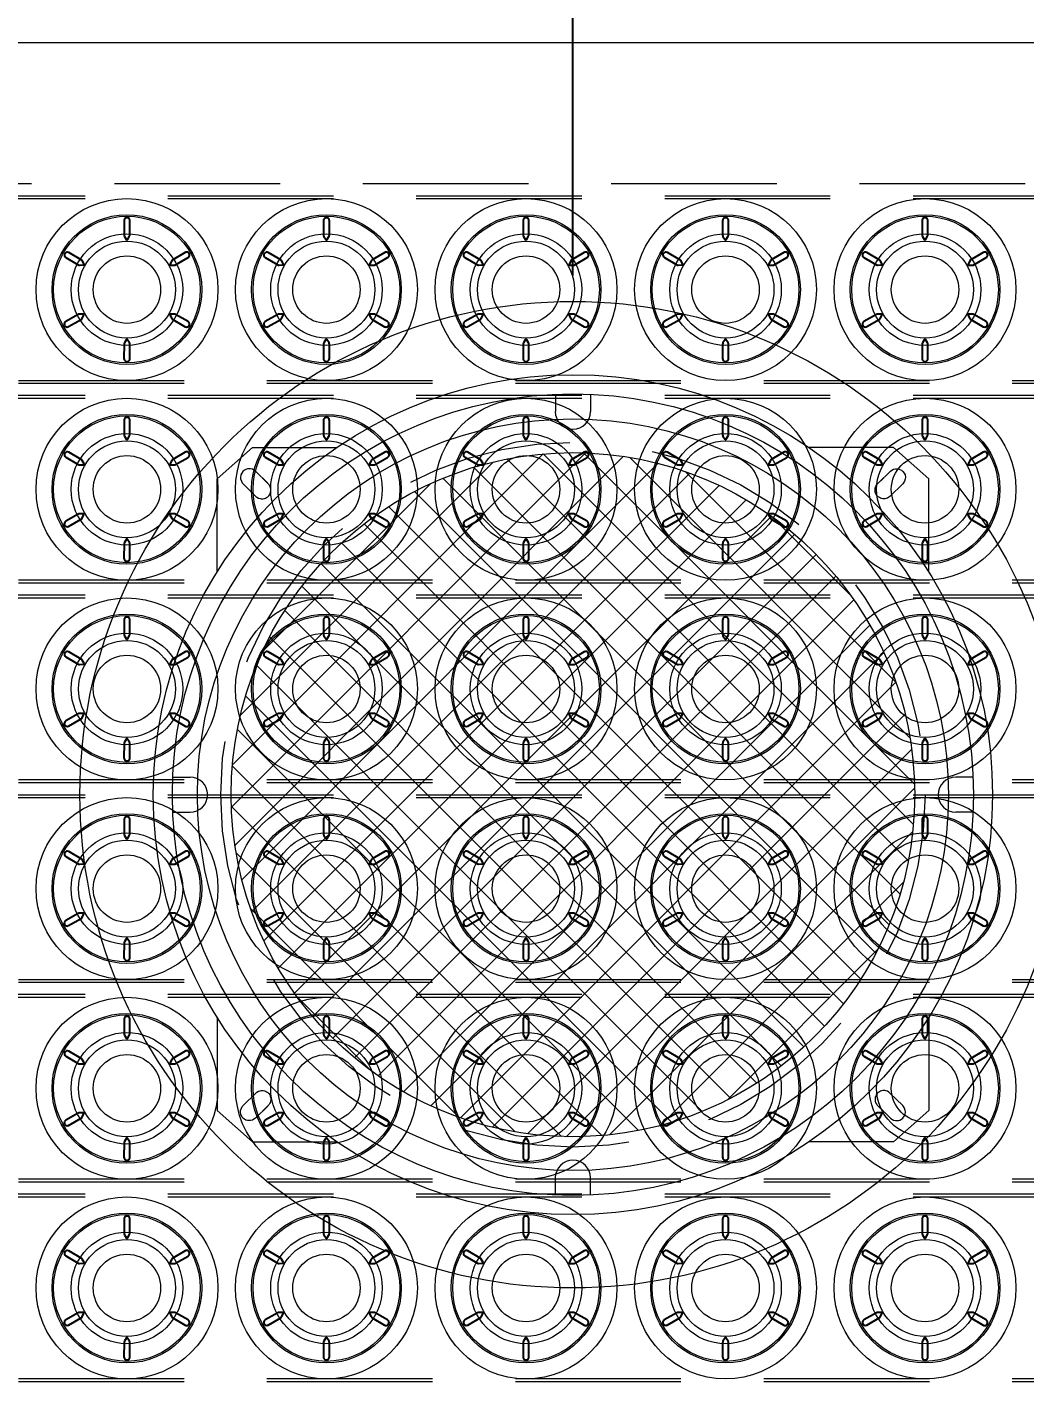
# Model space of a CAD drawing. Extents: x 0 to 216, y -5 to 280.
# Drawn here: x 91.19 to 106.25, y 195.02 to 215.55 of the extents above; entities that cross this region are included whole.
import ezdxf

# ---------------------------------------------------------------- set-up
doc = ezdxf.new("R2010")
doc.units = 0
doc.header["$LTSCALE"] = 10
doc.header["$MEASUREMENT"] = 0
doc.header["$PDMODE"] = 35
doc.linetypes.add('DASHED2', pattern=[0.375, 0.25, -0.125])
doc.linetypes.add('HIDDEN', pattern=[0.375, 0.25, -0.125])
doc.layers.get('0').update_dxf_attribs({"linetype": 'CONTINUOUS'})
doc.layers.get('Defpoints').update_dxf_attribs({"linetype": 'CONTINUOUS'})
for name, color, linetype, lineweight in [('CADdetails-1-ANNO', 41, 'CONTINUOUS', 5), ('CADdetails-2-HATCH', 8, 'CONTINUOUS', 5), ('CADdetails-3-HIDDEN', 11, 'HIDDEN', 5), ('CADdetails-4-LIGHT', 3, 'CONTINUOUS', 13), ('CADdetails-5-MEDIUM', 4, 'CONTINUOUS', 18)]:
    doc.layers.add(name, color=color, linetype=linetype, lineweight=lineweight)
doc.layers.add('SoftPrint', color=248, linetype='CONTINUOUS')
doc.styles.add('CADdetails-DIMENSIONS', font='ARIALN.TTF', dxfattribs={"height": 2.38})
doc.dimstyles.new('CADdetails-DIM', dxfattribs={"dimtxt": 2.38, "dimasz": 2.38, "dimexe": 0.5, "dimexo": 1.5, "dimgap": 1, "dimtad": 0, "dimzin": 0, "dimdsep": 46, "dimtxsty": 'CADdetails-DIMENSIONS', "dimcen": 1, "dimclrd": 256, "dimclre": 256, "dimclrt": 256, "dimadec": 0, "dimazin": 0, "dimtfac": 1, "dimtofl": 0, "dimtmove": 0, "dimatfit": 3, "dimfxl": 1, "dimtolj": 1, "dimtzin": 0, "dimarcsym": 0})

# ---------------------------------------------------------------- blocks, each defined once
blk = doc.blocks.new('*D14')
at = {"layer": 'CADdetails-1-ANNO', "lineweight": -2, "transparency": 16777216}
for p, q in [((79.94, 216.812), (79.94, 235.427)), ((152.235, 216.812), (152.235, 235.427)), ((82.32, 234.927), (113.523, 234.927)), ((149.855, 234.927), (118.652, 234.927))]:
    blk.add_line(p, q, dxfattribs=at)
at = {"layer": 'CADdetails-1-ANNO', "transparency": 16777216}
for points in [[(82.32, 235.324), (82.32, 234.531), (79.94, 234.927)], [(149.855, 235.324), (149.855, 234.531), (152.235, 234.927)]]:
    blk.add_solid(points, dxfattribs=at)
at = {"layer": 'Defpoints', "color": 0, "transparency": 16777216}
for p in [(152.235, 234.927), (79.94, 215.312), (152.235, 215.312)]:
    blk.add_point(p, dxfattribs=at)
at = {"layer": 'CADdetails-1-ANNO', "transparency": 16777216, "insert": (116.088, 234.927), "char_height": 2.38, "attachment_point": 5, "style": 'CADdetails-DIMENSIONS'}
blk.add_mtext("\\A1;17'", dxfattribs=at)
blk = doc.blocks.new('*D15')
at = {"layer": 'CADdetails-1-ANNO', "lineweight": -2, "transparency": 16777216}
for p, q in [((82.067, 214.685), (82.067, 232.453)), ((150.109, 214.685), (150.109, 232.453)), ((84.447, 231.953), (113.523, 231.953)), ((147.729, 231.953), (118.652, 231.953))]:
    blk.add_line(p, q, dxfattribs=at)
at = {"layer": 'CADdetails-1-ANNO', "transparency": 16777216}
for points in [[(84.447, 232.35), (84.447, 231.556), (82.067, 231.953)], [(147.729, 232.35), (147.729, 231.556), (150.109, 231.953)]]:
    blk.add_solid(points, dxfattribs=at)
at = {"layer": 'Defpoints', "color": 0, "transparency": 16777216}
for p in [(150.109, 231.953), (82.067, 213.185), (150.109, 213.185)]:
    blk.add_point(p, dxfattribs=at)
at = {"layer": 'CADdetails-1-ANNO', "transparency": 16777216, "insert": (116.088, 231.953), "char_height": 2.38, "attachment_point": 5, "style": 'CADdetails-DIMENSIONS'}
blk.add_mtext("\\A1;16'", dxfattribs=at)
blk = doc.blocks.new('*D30')
at = {"layer": 'CADdetails-1-ANNO', "lineweight": -2, "transparency": 16777216}
for p, q in [((79.94, 216.812), (79.94, 224.848)), ((99.431, 211.806), (99.431, 224.848)), ((82.32, 224.348), (86.125, 224.348)), ((97.051, 224.348), (93.247, 224.348))]:
    blk.add_line(p, q, dxfattribs=at)
at = {"layer": 'CADdetails-1-ANNO', "transparency": 16777216}
for points in [[(82.32, 224.745), (82.32, 223.952), (79.94, 224.348)], [(97.051, 224.745), (97.051, 223.952), (99.431, 224.348)]]:
    blk.add_solid(points, dxfattribs=at)
at = {"layer": 'Defpoints', "color": 0, "transparency": 16777216}
for p in [(79.94, 224.348), (79.94, 215.312), (99.431, 210.306)]:
    blk.add_point(p, dxfattribs=at)
at = {"layer": 'CADdetails-1-ANNO', "transparency": 16777216, "insert": (89.686, 224.348), "char_height": 2.38, "attachment_point": 5, "style": 'CADdetails-DIMENSIONS'}
blk.add_mtext('\\A1;4\' 7"', dxfattribs=at)
blk = doc.blocks.new('*U83')
at = {"layer": 'SoftPrint'}
blk.add_lwpolyline([(0.106, 0.017, 0.143172), (0.12, 0.031), (0.148, 0.086, 0.555128), (0.142, 0.097), (0.08, 0.098, 0.137274), (0.062, 0.093), (-0.127, -0.015, 1), (-0.083, -0.092)], format="xyb", close=True, dxfattribs=at)
blk = doc.blocks.new('*U84')
at = {"color": 0, "linetype": 'ByBlock', "lineweight": -2, "transparency": 16777216}
for p, rotation in [((-0.006, 0.923), 239.9999999999999), ((-0.802, 0.457), 299.9999999999998), ((0.797, 0.467), 180), ((0.802, -0.457), 120), ((0.006, -0.923), 59.99999999999997)]:
    blk.add_blockref('*U83', p, dxfattribs=dict(at, rotation=rotation))
blk.add_blockref('*U83', (-0.797, -0.467), dxfattribs=at)
blk = doc.blocks.new('*U85')
at = {"layer": 'SoftPrint'}
blk.add_lwpolyline([(0.106, 0.017, 0.143172), (0.12, 0.031), (0.148, 0.086, 0.555128), (0.142, 0.097), (0.08, 0.098, 0.137274), (0.062, 0.093), (-0.127, -0.015, 1), (-0.083, -0.092)], format="xyb", close=True, dxfattribs=at)
blk = doc.blocks.new('*U86')
at = {"color": 0, "linetype": 'ByBlock', "lineweight": -2, "transparency": 16777216}
for p, rotation in [((-0.006, 0.923), 239.9999999999999), ((-0.802, 0.457), 299.9999999999998), ((0.797, 0.467), 180), ((0.802, -0.457), 120), ((0.006, -0.923), 59.99999999999997)]:
    blk.add_blockref('*U85', p, dxfattribs=dict(at, rotation=rotation))
blk.add_blockref('*U85', (-0.797, -0.467), dxfattribs=at)
blk = doc.blocks.new('*U87')
at = {"layer": 'SoftPrint'}
blk.add_lwpolyline([(0.106, 0.017, 0.143172), (0.12, 0.031), (0.148, 0.086, 0.555128), (0.142, 0.097), (0.08, 0.098, 0.137274), (0.062, 0.093), (-0.127, -0.015, 1), (-0.083, -0.092)], format="xyb", close=True, dxfattribs=at)
blk = doc.blocks.new('*U88')
at = {"color": 0, "linetype": 'ByBlock', "lineweight": -2, "transparency": 16777216}
for p, rotation in [((-0.006, 0.923), 239.9999999999999), ((-0.802, 0.457), 299.9999999999998), ((0.797, 0.467), 180), ((0.802, -0.457), 120), ((0.006, -0.923), 59.99999999999997)]:
    blk.add_blockref('*U87', p, dxfattribs=dict(at, rotation=rotation))
blk.add_blockref('*U87', (-0.797, -0.467), dxfattribs=at)
blk = doc.blocks.new('*U89')
at = {"layer": 'SoftPrint'}
blk.add_lwpolyline([(0.106, 0.017, 0.143172), (0.12, 0.031), (0.148, 0.086, 0.555128), (0.142, 0.097), (0.08, 0.098, 0.137274), (0.062, 0.093), (-0.127, -0.015, 1), (-0.083, -0.092)], format="xyb", close=True, dxfattribs=at)
blk = doc.blocks.new('*U90')
at = {"color": 0, "linetype": 'ByBlock', "lineweight": -2, "transparency": 16777216}
for p, rotation in [((-0.006, 0.923), 239.9999999999999), ((-0.802, 0.457), 299.9999999999998), ((0.797, 0.467), 180), ((0.802, -0.457), 120), ((0.006, -0.923), 59.99999999999997)]:
    blk.add_blockref('*U89', p, dxfattribs=dict(at, rotation=rotation))
blk.add_blockref('*U89', (-0.797, -0.467), dxfattribs=at)
blk = doc.blocks.new('*U91')
at = {"layer": 'SoftPrint'}
blk.add_lwpolyline([(0.106, 0.017, 0.143172), (0.12, 0.031), (0.148, 0.086, 0.555128), (0.142, 0.097), (0.08, 0.098, 0.137274), (0.062, 0.093), (-0.127, -0.015, 1), (-0.083, -0.092)], format="xyb", close=True, dxfattribs=at)
blk = doc.blocks.new('*U92')
at = {"color": 0, "linetype": 'ByBlock', "lineweight": -2, "transparency": 16777216}
for p, rotation in [((-0.006, 0.923), 239.9999999999999), ((-0.802, 0.457), 299.9999999999998), ((0.797, 0.467), 180), ((0.802, -0.457), 120), ((0.006, -0.923), 59.99999999999997)]:
    blk.add_blockref('*U91', p, dxfattribs=dict(at, rotation=rotation))
blk.add_blockref('*U91', (-0.797, -0.467), dxfattribs=at)
blk = doc.blocks.new('*U93')
at = {"layer": 'SoftPrint'}
blk.add_lwpolyline([(0.106, 0.017, 0.143172), (0.12, 0.031), (0.148, 0.086, 0.555128), (0.142, 0.097), (0.08, 0.098, 0.137274), (0.062, 0.093), (-0.127, -0.015, 1), (-0.083, -0.092)], format="xyb", close=True, dxfattribs=at)
blk = doc.blocks.new('*U94')
at = {"color": 0, "linetype": 'ByBlock', "lineweight": -2, "transparency": 16777216}
for p, rotation in [((-0.006, 0.923), 239.9999999999999), ((-0.802, 0.457), 299.9999999999998), ((0.797, 0.467), 180), ((0.802, -0.457), 120), ((0.006, -0.923), 59.99999999999997)]:
    blk.add_blockref('*U93', p, dxfattribs=dict(at, rotation=rotation))
blk.add_blockref('*U93', (-0.797, -0.467), dxfattribs=at)
blk = doc.blocks.new('*U95')
at = {"layer": 'SoftPrint'}
blk.add_lwpolyline([(0.106, 0.017, 0.143172), (0.12, 0.031), (0.148, 0.086, 0.555128), (0.142, 0.097), (0.08, 0.098, 0.137274), (0.062, 0.093), (-0.127, -0.015, 1), (-0.083, -0.092)], format="xyb", close=True, dxfattribs=at)
blk = doc.blocks.new('*U96')
at = {"color": 0, "linetype": 'ByBlock', "lineweight": -2, "transparency": 16777216}
for p, rotation in [((-0.006, 0.923), 239.9999999999999), ((-0.802, 0.457), 299.9999999999998), ((0.797, 0.467), 180), ((0.802, -0.457), 120), ((0.006, -0.923), 59.99999999999997)]:
    blk.add_blockref('*U95', p, dxfattribs=dict(at, rotation=rotation))
blk.add_blockref('*U95', (-0.797, -0.467), dxfattribs=at)
blk = doc.blocks.new('*U97')
at = {"layer": 'SoftPrint'}
blk.add_lwpolyline([(0.106, 0.017, 0.143172), (0.12, 0.031), (0.148, 0.086, 0.555128), (0.142, 0.097), (0.08, 0.098, 0.137274), (0.062, 0.093), (-0.127, -0.015, 1), (-0.083, -0.092)], format="xyb", close=True, dxfattribs=at)
blk = doc.blocks.new('*U98')
at = {"color": 0, "linetype": 'ByBlock', "lineweight": -2, "transparency": 16777216}
for p, rotation in [((-0.006, 0.923), 239.9999999999999), ((-0.802, 0.457), 299.9999999999998), ((0.797, 0.467), 180), ((0.802, -0.457), 120), ((0.006, -0.923), 59.99999999999997)]:
    blk.add_blockref('*U97', p, dxfattribs=dict(at, rotation=rotation))
blk.add_blockref('*U97', (-0.797, -0.467), dxfattribs=at)
blk = doc.blocks.new('*U99')
at = {"layer": 'SoftPrint'}
blk.add_lwpolyline([(0.106, 0.017, 0.143172), (0.12, 0.031), (0.148, 0.086, 0.555128), (0.142, 0.097), (0.08, 0.098, 0.137274), (0.062, 0.093), (-0.127, -0.015, 1), (-0.083, -0.092)], format="xyb", close=True, dxfattribs=at)
blk = doc.blocks.new('*U100')
at = {"color": 0, "linetype": 'ByBlock', "lineweight": -2, "transparency": 16777216}
for p, rotation in [((-0.006, 0.923), 239.9999999999999), ((-0.802, 0.457), 299.9999999999998), ((0.797, 0.467), 180), ((0.802, -0.457), 120), ((0.006, -0.923), 59.99999999999997)]:
    blk.add_blockref('*U99', p, dxfattribs=dict(at, rotation=rotation))
blk.add_blockref('*U99', (-0.797, -0.467), dxfattribs=at)
blk = doc.blocks.new('*U101')
at = {"layer": 'SoftPrint'}
blk.add_lwpolyline([(0.106, 0.017, 0.143172), (0.12, 0.031), (0.148, 0.086, 0.555128), (0.142, 0.097), (0.08, 0.098, 0.137274), (0.062, 0.093), (-0.127, -0.015, 1), (-0.083, -0.092)], format="xyb", close=True, dxfattribs=at)
blk = doc.blocks.new('*U102')
at = {"color": 0, "linetype": 'ByBlock', "lineweight": -2, "transparency": 16777216}
for p, rotation in [((-0.006, 0.923), 239.9999999999999), ((-0.802, 0.457), 299.9999999999998), ((0.797, 0.467), 180), ((0.802, -0.457), 120), ((0.006, -0.923), 59.99999999999997)]:
    blk.add_blockref('*U101', p, dxfattribs=dict(at, rotation=rotation))
blk.add_blockref('*U101', (-0.797, -0.467), dxfattribs=at)
blk = doc.blocks.new('*U103')
at = {"layer": 'SoftPrint'}
blk.add_lwpolyline([(0.106, 0.017, 0.143172), (0.12, 0.031), (0.148, 0.086, 0.555128), (0.142, 0.097), (0.08, 0.098, 0.137274), (0.062, 0.093), (-0.127, -0.015, 1), (-0.083, -0.092)], format="xyb", close=True, dxfattribs=at)
blk = doc.blocks.new('*U104')
at = {"color": 0, "linetype": 'ByBlock', "lineweight": -2, "transparency": 16777216}
for p, rotation in [((-0.006, 0.923), 239.9999999999999), ((-0.802, 0.457), 299.9999999999998), ((0.797, 0.467), 180), ((0.802, -0.457), 120), ((0.006, -0.923), 59.99999999999997)]:
    blk.add_blockref('*U103', p, dxfattribs=dict(at, rotation=rotation))
blk.add_blockref('*U103', (-0.797, -0.467), dxfattribs=at)
blk = doc.blocks.new('*U105')
at = {"layer": 'SoftPrint'}
blk.add_lwpolyline([(0.106, 0.017, 0.143172), (0.12, 0.031), (0.148, 0.086, 0.555128), (0.142, 0.097), (0.08, 0.098, 0.137274), (0.062, 0.093), (-0.127, -0.015, 1), (-0.083, -0.092)], format="xyb", close=True, dxfattribs=at)
blk = doc.blocks.new('*U106')
at = {"color": 0, "linetype": 'ByBlock', "lineweight": -2, "transparency": 16777216}
for p, rotation in [((-0.006, 0.923), 239.9999999999999), ((-0.802, 0.457), 299.9999999999998), ((0.797, 0.467), 180), ((0.802, -0.457), 120), ((0.006, -0.923), 59.99999999999997)]:
    blk.add_blockref('*U105', p, dxfattribs=dict(at, rotation=rotation))
blk.add_blockref('*U105', (-0.797, -0.467), dxfattribs=at)
blk = doc.blocks.new('*U107')
at = {"layer": 'SoftPrint'}
blk.add_lwpolyline([(0.106, 0.017, 0.143172), (0.12, 0.031), (0.148, 0.086, 0.555128), (0.142, 0.097), (0.08, 0.098, 0.137274), (0.062, 0.093), (-0.127, -0.015, 1), (-0.083, -0.092)], format="xyb", close=True, dxfattribs=at)
blk = doc.blocks.new('*U108')
at = {"color": 0, "linetype": 'ByBlock', "lineweight": -2, "transparency": 16777216}
for p, rotation in [((-0.006, 0.923), 239.9999999999999), ((-0.802, 0.457), 299.9999999999998), ((0.797, 0.467), 180), ((0.802, -0.457), 120), ((0.006, -0.923), 59.99999999999997)]:
    blk.add_blockref('*U107', p, dxfattribs=dict(at, rotation=rotation))
blk.add_blockref('*U107', (-0.797, -0.467), dxfattribs=at)
blk = doc.blocks.new('*U109')
at = {"layer": 'SoftPrint'}
blk.add_lwpolyline([(0.106, 0.017, 0.143172), (0.12, 0.031), (0.148, 0.086, 0.555128), (0.142, 0.097), (0.08, 0.098, 0.137274), (0.062, 0.093), (-0.127, -0.015, 1), (-0.083, -0.092)], format="xyb", close=True, dxfattribs=at)
blk = doc.blocks.new('*U110')
at = {"color": 0, "linetype": 'ByBlock', "lineweight": -2, "transparency": 16777216}
for p, rotation in [((-0.006, 0.923), 239.9999999999999), ((-0.802, 0.457), 299.9999999999998), ((0.797, 0.467), 180), ((0.802, -0.457), 120), ((0.006, -0.923), 59.99999999999997)]:
    blk.add_blockref('*U109', p, dxfattribs=dict(at, rotation=rotation))
blk.add_blockref('*U109', (-0.797, -0.467), dxfattribs=at)
blk = doc.blocks.new('*U111')
at = {"layer": 'SoftPrint'}
blk.add_lwpolyline([(0.106, 0.017, 0.143172), (0.12, 0.031), (0.148, 0.086, 0.555128), (0.142, 0.097), (0.08, 0.098, 0.137274), (0.062, 0.093), (-0.127, -0.015, 1), (-0.083, -0.092)], format="xyb", close=True, dxfattribs=at)
blk = doc.blocks.new('*U112')
at = {"color": 0, "linetype": 'ByBlock', "lineweight": -2, "transparency": 16777216}
for p, rotation in [((-0.006, 0.923), 239.9999999999999), ((-0.802, 0.457), 299.9999999999998), ((0.797, 0.467), 180), ((0.802, -0.457), 120), ((0.006, -0.923), 59.99999999999997)]:
    blk.add_blockref('*U111', p, dxfattribs=dict(at, rotation=rotation))
blk.add_blockref('*U111', (-0.797, -0.467), dxfattribs=at)
blk = doc.blocks.new('*U113')
at = {"layer": 'SoftPrint'}
blk.add_lwpolyline([(0.106, 0.017, 0.143172), (0.12, 0.031), (0.148, 0.086, 0.555128), (0.142, 0.097), (0.08, 0.098, 0.137274), (0.062, 0.093), (-0.127, -0.015, 1), (-0.083, -0.092)], format="xyb", close=True, dxfattribs=at)
blk = doc.blocks.new('*U114')
at = {"color": 0, "linetype": 'ByBlock', "lineweight": -2, "transparency": 16777216}
for p, rotation in [((-0.006, 0.923), 239.9999999999999), ((-0.802, 0.457), 299.9999999999998), ((0.797, 0.467), 180), ((0.802, -0.457), 120), ((0.006, -0.923), 59.99999999999997)]:
    blk.add_blockref('*U113', p, dxfattribs=dict(at, rotation=rotation))
blk.add_blockref('*U113', (-0.797, -0.467), dxfattribs=at)
blk = doc.blocks.new('*U115')
at = {"layer": 'SoftPrint'}
blk.add_lwpolyline([(0.106, 0.017, 0.143172), (0.12, 0.031), (0.148, 0.086, 0.555128), (0.142, 0.097), (0.08, 0.098, 0.137274), (0.062, 0.093), (-0.127, -0.015, 1), (-0.083, -0.092)], format="xyb", close=True, dxfattribs=at)
blk = doc.blocks.new('*U116')
at = {"color": 0, "linetype": 'ByBlock', "lineweight": -2, "transparency": 16777216}
for p, rotation in [((-0.006, 0.923), 239.9999999999999), ((-0.802, 0.457), 299.9999999999998), ((0.797, 0.467), 180), ((0.802, -0.457), 120), ((0.006, -0.923), 59.99999999999997)]:
    blk.add_blockref('*U115', p, dxfattribs=dict(at, rotation=rotation))
blk.add_blockref('*U115', (-0.797, -0.467), dxfattribs=at)
blk = doc.blocks.new('*U117')
at = {"layer": 'SoftPrint'}
blk.add_lwpolyline([(0.106, 0.017, 0.143172), (0.12, 0.031), (0.148, 0.086, 0.555128), (0.142, 0.097), (0.08, 0.098, 0.137274), (0.062, 0.093), (-0.127, -0.015, 1), (-0.083, -0.092)], format="xyb", close=True, dxfattribs=at)
blk = doc.blocks.new('*U118')
at = {"color": 0, "linetype": 'ByBlock', "lineweight": -2, "transparency": 16777216}
for p, rotation in [((-0.006, 0.923), 239.9999999999999), ((-0.802, 0.457), 299.9999999999998), ((0.797, 0.467), 180), ((0.802, -0.457), 120), ((0.006, -0.923), 59.99999999999997)]:
    blk.add_blockref('*U117', p, dxfattribs=dict(at, rotation=rotation))
blk.add_blockref('*U117', (-0.797, -0.467), dxfattribs=at)
blk = doc.blocks.new('*U119')
at = {"layer": 'SoftPrint'}
blk.add_lwpolyline([(0.106, 0.017, 0.143172), (0.12, 0.031), (0.148, 0.086, 0.555128), (0.142, 0.097), (0.08, 0.098, 0.137274), (0.062, 0.093), (-0.127, -0.015, 1), (-0.083, -0.092)], format="xyb", close=True, dxfattribs=at)
blk = doc.blocks.new('*U120')
at = {"color": 0, "linetype": 'ByBlock', "lineweight": -2, "transparency": 16777216}
for p, rotation in [((-0.006, 0.923), 239.9999999999999), ((-0.802, 0.457), 299.9999999999998), ((0.797, 0.467), 180), ((0.802, -0.457), 120), ((0.006, -0.923), 59.99999999999997)]:
    blk.add_blockref('*U119', p, dxfattribs=dict(at, rotation=rotation))
blk.add_blockref('*U119', (-0.797, -0.467), dxfattribs=at)
blk = doc.blocks.new('*U121')
at = {"layer": 'SoftPrint'}
blk.add_lwpolyline([(0.106, 0.017, 0.143172), (0.12, 0.031), (0.148, 0.086, 0.555128), (0.142, 0.097), (0.08, 0.098, 0.137274), (0.062, 0.093), (-0.127, -0.015, 1), (-0.083, -0.092)], format="xyb", close=True, dxfattribs=at)
blk = doc.blocks.new('*U122')
at = {"color": 0, "linetype": 'ByBlock', "lineweight": -2, "transparency": 16777216}
for p, rotation in [((-0.006, 0.923), 239.9999999999999), ((-0.802, 0.457), 299.9999999999998), ((0.797, 0.467), 180), ((0.802, -0.457), 120), ((0.006, -0.923), 59.99999999999997)]:
    blk.add_blockref('*U121', p, dxfattribs=dict(at, rotation=rotation))
blk.add_blockref('*U121', (-0.797, -0.467), dxfattribs=at)
blk = doc.blocks.new('*U123')
at = {"layer": 'SoftPrint'}
blk.add_lwpolyline([(0.106, 0.017, 0.143172), (0.12, 0.031), (0.148, 0.086, 0.555128), (0.142, 0.097), (0.08, 0.098, 0.137274), (0.062, 0.093), (-0.127, -0.015, 1), (-0.083, -0.092)], format="xyb", close=True, dxfattribs=at)
blk = doc.blocks.new('*U124')
at = {"color": 0, "linetype": 'ByBlock', "lineweight": -2, "transparency": 16777216}
for p, rotation in [((-0.006, 0.923), 239.9999999999999), ((-0.802, 0.457), 299.9999999999998), ((0.797, 0.467), 180), ((0.802, -0.457), 120), ((0.006, -0.923), 59.99999999999997)]:
    blk.add_blockref('*U123', p, dxfattribs=dict(at, rotation=rotation))
blk.add_blockref('*U123', (-0.797, -0.467), dxfattribs=at)
blk = doc.blocks.new('*U125')
at = {"layer": 'SoftPrint'}
blk.add_lwpolyline([(0.106, 0.017, 0.143172), (0.12, 0.031), (0.148, 0.086, 0.555128), (0.142, 0.097), (0.08, 0.098, 0.137274), (0.062, 0.093), (-0.127, -0.015, 1), (-0.083, -0.092)], format="xyb", close=True, dxfattribs=at)
blk = doc.blocks.new('*U126')
at = {"color": 0, "linetype": 'ByBlock', "lineweight": -2, "transparency": 16777216}
for p, rotation in [((-0.006, 0.923), 239.9999999999999), ((-0.802, 0.457), 299.9999999999998), ((0.797, 0.467), 180), ((0.802, -0.457), 120), ((0.006, -0.923), 59.99999999999997)]:
    blk.add_blockref('*U125', p, dxfattribs=dict(at, rotation=rotation))
blk.add_blockref('*U125', (-0.797, -0.467), dxfattribs=at)
blk = doc.blocks.new('*U127')
at = {"layer": 'SoftPrint'}
blk.add_lwpolyline([(0.106, 0.017, 0.143172), (0.12, 0.031), (0.148, 0.086, 0.555128), (0.142, 0.097), (0.08, 0.098, 0.137274), (0.062, 0.093), (-0.127, -0.015, 1), (-0.083, -0.092)], format="xyb", close=True, dxfattribs=at)
blk = doc.blocks.new('*U128')
at = {"color": 0, "linetype": 'ByBlock', "lineweight": -2, "transparency": 16777216}
for p, rotation in [((-0.006, 0.923), 239.9999999999999), ((-0.802, 0.457), 299.9999999999998), ((0.797, 0.467), 180), ((0.802, -0.457), 120), ((0.006, -0.923), 59.99999999999997)]:
    blk.add_blockref('*U127', p, dxfattribs=dict(at, rotation=rotation))
blk.add_blockref('*U127', (-0.797, -0.467), dxfattribs=at)
blk = doc.blocks.new('*U129')
at = {"layer": 'SoftPrint'}
blk.add_lwpolyline([(0.106, 0.017, 0.143172), (0.12, 0.031), (0.148, 0.086, 0.555128), (0.142, 0.097), (0.08, 0.098, 0.137274), (0.062, 0.093), (-0.127, -0.015, 1), (-0.083, -0.092)], format="xyb", close=True, dxfattribs=at)
blk = doc.blocks.new('*U130')
at = {"color": 0, "linetype": 'ByBlock', "lineweight": -2, "transparency": 16777216}
for p, rotation in [((-0.006, 0.923), 239.9999999999999), ((-0.802, 0.457), 299.9999999999998), ((0.797, 0.467), 180), ((0.802, -0.457), 120), ((0.006, -0.923), 59.99999999999997)]:
    blk.add_blockref('*U129', p, dxfattribs=dict(at, rotation=rotation))
blk.add_blockref('*U129', (-0.797, -0.467), dxfattribs=at)
blk = doc.blocks.new('*U131')
at = {"layer": 'SoftPrint'}
blk.add_lwpolyline([(0.106, 0.017, 0.143172), (0.12, 0.031), (0.148, 0.086, 0.555128), (0.142, 0.097), (0.08, 0.098, 0.137274), (0.062, 0.093), (-0.127, -0.015, 1), (-0.083, -0.092)], format="xyb", close=True, dxfattribs=at)
blk = doc.blocks.new('*U132')
at = {"color": 0, "linetype": 'ByBlock', "lineweight": -2, "transparency": 16777216}
for p, rotation in [((-0.006, 0.923), 239.9999999999999), ((-0.802, 0.457), 299.9999999999998), ((0.797, 0.467), 180), ((0.802, -0.457), 120), ((0.006, -0.923), 59.99999999999997)]:
    blk.add_blockref('*U131', p, dxfattribs=dict(at, rotation=rotation))
blk.add_blockref('*U131', (-0.797, -0.467), dxfattribs=at)
blk = doc.blocks.new('*U133')
at = {"layer": 'SoftPrint'}
blk.add_lwpolyline([(0.106, 0.017, 0.143172), (0.12, 0.031), (0.148, 0.086, 0.555128), (0.142, 0.097), (0.08, 0.098, 0.137274), (0.062, 0.093), (-0.127, -0.015, 1), (-0.083, -0.092)], format="xyb", close=True, dxfattribs=at)
blk = doc.blocks.new('*U134')
at = {"color": 0, "linetype": 'ByBlock', "lineweight": -2, "transparency": 16777216}
for p, rotation in [((-0.006, 0.923), 239.9999999999999), ((-0.802, 0.457), 299.9999999999998), ((0.797, 0.467), 180), ((0.802, -0.457), 120), ((0.006, -0.923), 59.99999999999997)]:
    blk.add_blockref('*U133', p, dxfattribs=dict(at, rotation=rotation))
blk.add_blockref('*U133', (-0.797, -0.467), dxfattribs=at)
blk = doc.blocks.new('*U135')
at = {"layer": 'SoftPrint'}
blk.add_lwpolyline([(0.106, 0.017, 0.143172), (0.12, 0.031), (0.148, 0.086, 0.555128), (0.142, 0.097), (0.08, 0.098, 0.137274), (0.062, 0.093), (-0.127, -0.015, 1), (-0.083, -0.092)], format="xyb", close=True, dxfattribs=at)
blk = doc.blocks.new('*U136')
at = {"color": 0, "linetype": 'ByBlock', "lineweight": -2, "transparency": 16777216}
for p, rotation in [((-0.006, 0.923), 239.9999999999999), ((-0.802, 0.457), 299.9999999999998), ((0.797, 0.467), 180), ((0.802, -0.457), 120), ((0.006, -0.923), 59.99999999999997)]:
    blk.add_blockref('*U135', p, dxfattribs=dict(at, rotation=rotation))
blk.add_blockref('*U135', (-0.797, -0.467), dxfattribs=at)
blk = doc.blocks.new('*U137')
at = {"layer": 'SoftPrint'}
blk.add_lwpolyline([(0.106, 0.017, 0.143172), (0.12, 0.031), (0.148, 0.086, 0.555128), (0.142, 0.097), (0.08, 0.098, 0.137274), (0.062, 0.093), (-0.127, -0.015, 1), (-0.083, -0.092)], format="xyb", close=True, dxfattribs=at)
blk = doc.blocks.new('*U138')
at = {"color": 0, "linetype": 'ByBlock', "lineweight": -2, "transparency": 16777216}
for p, rotation in [((-0.006, 0.923), 239.9999999999999), ((-0.802, 0.457), 299.9999999999998), ((0.797, 0.467), 180), ((0.802, -0.457), 120), ((0.006, -0.923), 59.99999999999997)]:
    blk.add_blockref('*U137', p, dxfattribs=dict(at, rotation=rotation))
blk.add_blockref('*U137', (-0.797, -0.467), dxfattribs=at)
blk = doc.blocks.new('*U139')
at = {"layer": 'SoftPrint'}
blk.add_lwpolyline([(0.106, 0.017, 0.143172), (0.12, 0.031), (0.148, 0.086, 0.555128), (0.142, 0.097), (0.08, 0.098, 0.137274), (0.062, 0.093), (-0.127, -0.015, 1), (-0.083, -0.092)], format="xyb", close=True, dxfattribs=at)
blk = doc.blocks.new('*U140')
at = {"color": 0, "linetype": 'ByBlock', "lineweight": -2, "transparency": 16777216}
for p, rotation in [((-0.006, 0.923), 239.9999999999999), ((-0.802, 0.457), 299.9999999999998), ((0.797, 0.467), 180), ((0.802, -0.457), 120), ((0.006, -0.923), 59.99999999999997)]:
    blk.add_blockref('*U139', p, dxfattribs=dict(at, rotation=rotation))
blk.add_blockref('*U139', (-0.797, -0.467), dxfattribs=at)
blk = doc.blocks.new('*U141')
at = {"layer": 'SoftPrint'}
blk.add_lwpolyline([(0.106, 0.017, 0.143172), (0.12, 0.031), (0.148, 0.086, 0.555128), (0.142, 0.097), (0.08, 0.098, 0.137274), (0.062, 0.093), (-0.127, -0.015, 1), (-0.083, -0.092)], format="xyb", close=True, dxfattribs=at)
blk = doc.blocks.new('*U142')
at = {"color": 0, "linetype": 'ByBlock', "lineweight": -2, "transparency": 16777216}
for p, rotation in [((-0.006, 0.923), 239.9999999999999), ((-0.802, 0.457), 299.9999999999998), ((0.797, 0.467), 180), ((0.802, -0.457), 120), ((0.006, -0.923), 59.99999999999997)]:
    blk.add_blockref('*U141', p, dxfattribs=dict(at, rotation=rotation))
blk.add_blockref('*U141', (-0.797, -0.467), dxfattribs=at)

msp = doc.modelspace()

# ---------------------------------------------------------------- hatches: boundary and pattern name
at = {"layer": 'CADdetails-2-HATCH'}
h = msp.add_hatch(dxfattribs=at)
h.set_pattern_fill('ANSI37', color=256, scale=3.543854)
h.set_pattern_definition([(45, (211.11916, -246.95816), (-0.3132354, 0.3132354), []), (135, (211.11916, -246.95816), (-0.3132354, -0.3132354), [])])
edge = h.paths.add_edge_path()
edge.add_arc((99.431, 203.971), 5.161, 0, 360)

# ---------------------------------------------------------------- linework, layer by layer
at = {"layer": 'CADdetails-2-HATCH', "linetype": 'DASHED2'}
for p, q in [((82.067, 212.964), (142.312, 212.964)), ((142.312, 210.217), (82.067, 210.217)), ((82.067, 209.951), (142.312, 209.951)), ((142.312, 207.205), (82.067, 207.205)), ((82.067, 206.939), (142.312, 206.939)), ((142.312, 204.193), (82.067, 204.193)), ((82.067, 203.927), (142.312, 203.927)), ((142.312, 201.18), (82.067, 201.18)), ((82.067, 200.915), (142.312, 200.915)), ((142.312, 198.168), (82.067, 198.168)), ((82.067, 197.902), (142.312, 197.902)), ((142.312, 195.156), (82.067, 195.156))]:
    msp.add_line(p, q, dxfattribs=at)
at = {"layer": 'CADdetails-2-HATCH'}
for p, q in [((99.166, 210.012), (99.166, 209.752)), ((99.697, 210.012), (99.697, 209.752)), ((93.391, 204.237), (93.651, 204.237)), ((105.472, 204.237), (105.212, 204.237)), ((93.391, 203.705), (93.651, 203.705)), ((105.472, 203.705), (105.212, 203.705)), ((99.166, 197.93), (99.166, 198.19)), ((99.697, 197.93), (99.697, 198.19))]:
    msp.add_line(p, q, dxfattribs=at)
at = {"layer": 'CADdetails-2-HATCH', "linetype": 'DASHED2'}
for points in [[(82.067, 213.008), (142.312, 213.008), (142.312, 210.173), (82.067, 210.173)], [(82.067, 209.996), (142.312, 209.996), (142.312, 207.161), (82.067, 207.161)], [(82.067, 206.984), (142.312, 206.984), (142.312, 204.148), (82.067, 204.148)], [(82.067, 203.971), (142.312, 203.971), (142.312, 201.136), (82.067, 201.136)], [(82.067, 200.959), (142.312, 200.959), (142.312, 198.124), (82.067, 198.124)], [(82.067, 197.947), (142.312, 197.947), (142.312, 195.112), (82.067, 195.112)]]:
    msp.add_lwpolyline(points, close=True, dxfattribs=at)
at = {"layer": 'CADdetails-2-HATCH', "flags": 128}
for points in [[(94.824, 208.669), (94.638, 208.851), (94.616, 208.868), (94.592, 208.88), (94.563, 208.888), (94.545, 208.889), (94.518, 208.886), (94.495, 208.879), (94.473, 208.868), (94.45, 208.849), (94.431, 208.823), (94.418, 208.795), (94.412, 208.756), (94.414, 208.735), (94.425, 208.699), (94.44, 208.675), (94.452, 208.661), (94.645, 208.472), (94.66, 208.46), (94.683, 208.446), (94.707, 208.438), (94.724, 208.435), (94.738, 208.434), (94.755, 208.435), (94.773, 208.439), (94.79, 208.445), (94.805, 208.452), (94.825, 208.467), (94.84, 208.482), (94.853, 208.5), (94.861, 208.518), (94.867, 208.537), (94.87, 208.552), (94.871, 208.567), (94.87, 208.585), (94.867, 208.598), (94.863, 208.611), (94.856, 208.627), (94.845, 208.646), (94.837, 208.656), (94.739, 208.752)], [(104.039, 208.669), (104.225, 208.851), (104.247, 208.868), (104.271, 208.88), (104.3, 208.888), (104.318, 208.889), (104.345, 208.886), (104.368, 208.879), (104.39, 208.868), (104.413, 208.849), (104.432, 208.823), (104.445, 208.795), (104.451, 208.756), (104.449, 208.735), (104.438, 208.699), (104.423, 208.675), (104.411, 208.661), (104.218, 208.472), (104.203, 208.46), (104.18, 208.446), (104.156, 208.438), (104.139, 208.435), (104.125, 208.434), (104.108, 208.435), (104.09, 208.439), (104.073, 208.445), (104.058, 208.452), (104.038, 208.467), (104.023, 208.482), (104.01, 208.5), (104.002, 208.518), (103.996, 208.537), (103.993, 208.552), (103.992, 208.567), (103.993, 208.585), (103.996, 208.598), (103.999, 208.611), (104.006, 208.627), (104.018, 208.646), (104.026, 208.656), (104.124, 208.752)], [(94.824, 199.274), (94.638, 199.091), (94.616, 199.074), (94.592, 199.062), (94.563, 199.055), (94.545, 199.054), (94.518, 199.056), (94.495, 199.063), (94.473, 199.075), (94.45, 199.093), (94.431, 199.119), (94.418, 199.147), (94.412, 199.186), (94.414, 199.207), (94.425, 199.243), (94.44, 199.268), (94.452, 199.281), (94.645, 199.47), (94.66, 199.483), (94.683, 199.496), (94.707, 199.504), (94.724, 199.507), (94.738, 199.508), (94.755, 199.507), (94.773, 199.503), (94.79, 199.498), (94.805, 199.49), (94.825, 199.476), (94.84, 199.461), (94.853, 199.443), (94.861, 199.425), (94.867, 199.406), (94.87, 199.39), (94.871, 199.375), (94.87, 199.358), (94.867, 199.344), (94.863, 199.332), (94.856, 199.315), (94.845, 199.297), (94.837, 199.287), (94.739, 199.19)], [(104.039, 199.274), (104.225, 199.091), (104.247, 199.074), (104.271, 199.062), (104.3, 199.055), (104.318, 199.054), (104.345, 199.056), (104.368, 199.063), (104.39, 199.075), (104.413, 199.093), (104.432, 199.119), (104.445, 199.147), (104.451, 199.186), (104.449, 199.207), (104.438, 199.243), (104.423, 199.268), (104.411, 199.281), (104.218, 199.47), (104.203, 199.483), (104.18, 199.496), (104.156, 199.504), (104.139, 199.507), (104.125, 199.508), (104.108, 199.507), (104.09, 199.503), (104.073, 199.498), (104.058, 199.49), (104.038, 199.476), (104.023, 199.461), (104.01, 199.443), (104.002, 199.425), (103.996, 199.406), (103.993, 199.39), (103.992, 199.375), (103.993, 199.358), (103.996, 199.344), (103.999, 199.332), (104.006, 199.315), (104.018, 199.297), (104.026, 199.287), (104.124, 199.19)]]:
    msp.add_lwpolyline(points, dxfattribs=at)
at = {"layer": 'CADdetails-2-HATCH'}
for centre, radius in [((92.698, 211.591), 1.13), ((92.698, 211.591), 1.13), ((92.698, 211.591), 1.107), ((95.71, 211.591), 1.13), ((95.71, 211.591), 1.13), ((95.71, 211.591), 1.107), ((98.723, 211.591), 1.13), ((98.723, 211.591), 1.13), ((98.723, 211.591), 1.107), ((101.735, 211.591), 1.13), ((101.735, 211.591), 1.13), ((101.735, 211.591), 1.107), ((104.747, 211.591), 1.13), ((104.747, 211.591), 1.13), ((104.747, 211.591), 1.107), ((92.698, 211.591), 0.842), ((92.698, 211.591), 0.731), ((92.698, 211.591), 0.731), ((95.71, 211.591), 0.842), ((95.71, 211.591), 0.731), ((95.71, 211.591), 0.731), ((98.723, 211.591), 0.842), ((98.723, 211.591), 0.731), ((98.723, 211.591), 0.731), ((101.735, 211.591), 0.842), ((101.735, 211.591), 0.731), ((101.735, 211.591), 0.731), ((104.747, 211.591), 0.842), ((104.747, 211.591), 0.731), ((104.747, 211.591), 0.731), ((99.431, 203.971), 6.047), ((92.698, 208.578), 1.13), ((92.698, 208.578), 1.13), ((92.698, 208.578), 1.107), ((95.71, 208.578), 1.13), ((95.71, 208.578), 1.13), ((95.71, 208.578), 1.107), ((98.723, 208.578), 1.13), ((98.723, 208.578), 1.13), ((98.723, 208.578), 1.107), ((101.735, 208.578), 1.13), ((101.735, 208.578), 1.13), ((101.735, 208.578), 1.107), ((104.747, 208.578), 1.13), ((104.747, 208.578), 1.13), ((104.747, 208.578), 1.107), ((92.698, 208.578), 0.842), ((95.71, 208.578), 0.842), ((98.723, 208.578), 0.842), ((101.735, 208.578), 0.842), ((104.747, 208.578), 0.842), ((92.698, 208.578), 0.731), ((92.698, 208.578), 0.731), ((95.71, 208.578), 0.731), ((95.71, 208.578), 0.731), ((98.723, 208.578), 0.731), ((98.723, 208.578), 0.731), ((101.735, 208.578), 0.731), ((101.735, 208.578), 0.731), ((104.747, 208.578), 0.731), ((104.747, 208.578), 0.731), ((99.431, 203.971), 5.161), ((92.698, 205.566), 1.13), ((92.698, 205.566), 1.13), ((92.698, 205.566), 1.107), ((95.71, 205.566), 1.13), ((95.71, 205.566), 1.13), ((95.71, 205.566), 1.107), ((98.723, 205.566), 1.13), ((98.723, 205.566), 1.13), ((98.723, 205.566), 1.107), ((101.735, 205.566), 1.13), ((101.735, 205.566), 1.13), ((101.735, 205.566), 1.107), ((104.747, 205.566), 1.13), ((104.747, 205.566), 1.13), ((104.747, 205.566), 1.107), ((92.698, 205.566), 0.842), ((92.698, 205.566), 0.731), ((92.698, 205.566), 0.731), ((95.71, 205.566), 0.842), ((95.71, 205.566), 0.731), ((95.71, 205.566), 0.731), ((98.723, 205.566), 0.842), ((98.723, 205.566), 0.731), ((98.723, 205.566), 0.731), ((101.735, 205.566), 0.842), ((101.735, 205.566), 0.731), ((101.735, 205.566), 0.731), ((104.747, 205.566), 0.842), ((104.747, 205.566), 0.731), ((104.747, 205.566), 0.731), ((92.698, 202.554), 1.13), ((92.698, 202.554), 1.13), ((92.698, 202.554), 1.107), ((95.71, 202.554), 1.13), ((95.71, 202.554), 1.13), ((95.71, 202.554), 1.107), ((98.723, 202.554), 1.13), ((98.723, 202.554), 1.13), ((98.723, 202.554), 1.107), ((101.735, 202.554), 1.13), ((101.735, 202.554), 1.13), ((101.735, 202.554), 1.107), ((104.747, 202.554), 1.13), ((104.747, 202.554), 1.13), ((104.747, 202.554), 1.107), ((92.698, 202.554), 0.842), ((92.698, 202.554), 0.731), ((92.698, 202.554), 0.731), ((95.71, 202.554), 0.842), ((95.71, 202.554), 0.731), ((95.71, 202.554), 0.731), ((98.723, 202.554), 0.842), ((98.723, 202.554), 0.731), ((98.723, 202.554), 0.731), ((101.735, 202.554), 0.842), ((101.735, 202.554), 0.731), ((101.735, 202.554), 0.731), ((104.747, 202.554), 0.842), ((104.747, 202.554), 0.731), ((104.747, 202.554), 0.731), ((92.698, 199.541), 1.13), ((92.698, 199.541), 1.13), ((92.698, 199.541), 1.107), ((95.71, 199.541), 1.13), ((95.71, 199.541), 1.13), ((95.71, 199.541), 1.107), ((98.723, 199.541), 1.13), ((98.723, 199.541), 1.13), ((98.723, 199.541), 1.107), ((101.735, 199.541), 1.13), ((101.735, 199.541), 1.13), ((101.735, 199.541), 1.107), ((104.747, 199.541), 1.13), ((104.747, 199.541), 1.13), ((104.747, 199.541), 1.107), ((92.698, 199.541), 0.842), ((95.71, 199.541), 0.842), ((98.723, 199.541), 0.842), ((101.735, 199.541), 0.842), ((104.747, 199.541), 0.842), ((92.698, 199.541), 0.731), ((92.698, 199.541), 0.731), ((95.71, 199.541), 0.731), ((95.71, 199.541), 0.731), ((98.723, 199.541), 0.731), ((98.723, 199.541), 0.731), ((101.735, 199.541), 0.731), ((101.735, 199.541), 0.731), ((104.747, 199.541), 0.731), ((104.747, 199.541), 0.731), ((92.698, 196.529), 1.13), ((92.698, 196.529), 1.13), ((92.698, 196.529), 1.107), ((95.71, 196.529), 1.13), ((95.71, 196.529), 1.13), ((95.71, 196.529), 1.107), ((98.723, 196.529), 1.13), ((98.723, 196.529), 1.13), ((98.723, 196.529), 1.107), ((101.735, 196.529), 1.13), ((101.735, 196.529), 1.13), ((101.735, 196.529), 1.107), ((104.747, 196.529), 1.13), ((104.747, 196.529), 1.13), ((104.747, 196.529), 1.107), ((92.698, 196.529), 0.842), ((95.71, 196.529), 0.842), ((98.723, 196.529), 0.842), ((101.735, 196.529), 0.842), ((104.747, 196.529), 0.842), ((92.698, 196.529), 0.731), ((92.698, 196.529), 0.731), ((95.71, 196.529), 0.731), ((95.71, 196.529), 0.731), ((98.723, 196.529), 0.731), ((98.723, 196.529), 0.731), ((101.735, 196.529), 0.731), ((101.735, 196.529), 0.731), ((104.747, 196.529), 0.731), ((104.747, 196.529), 0.731)]:
    msp.add_circle(centre, radius, dxfattribs=at)
for centre, start, end in [((99.431, 209.752), 180, 0), ((93.651, 203.971), 270, 90), ((105.212, 203.971), 90, 270), ((99.431, 198.19), 0, 180)]:
    msp.add_arc(centre, 0.266, start, end, dxfattribs=at)
at = {"layer": 'CADdetails-3-HIDDEN'}
msp.add_lwpolyline([(141.781, 213.185), (141.781, 213.717), (140.009, 213.717), (140.009, 213.185), (82.067, 213.185), (82.067, 195.112), (81.535, 195.112), (81.535, 193.34), (82.067, 193.34), (82.067, 179.164), (140.009, 179.164), (140.009, 178.633), (141.781, 178.633), (141.781, 179.164), (150.109, 179.164), (150.109, 213.185)], close=True, dxfattribs=at)
msp.add_circle((99.431, 203.971), 5.316, dxfattribs=at)
at = {"layer": 'CADdetails-4-LIGHT'}
for centre, radius in [((92.698, 211.591), 1.373), ((95.71, 211.591), 1.373), ((98.723, 211.591), 1.373), ((101.735, 211.591), 1.373), ((104.747, 211.591), 1.373), ((92.698, 211.591), 0.509), ((95.71, 211.591), 0.509), ((98.723, 211.591), 0.509), ((101.735, 211.591), 0.509), ((104.747, 211.591), 0.509), ((92.698, 208.578), 1.373), ((95.71, 208.578), 1.373), ((98.723, 208.578), 1.373), ((101.735, 208.578), 1.373), ((104.747, 208.578), 1.373), ((99.431, 203.971), 5.67), ((92.698, 208.578), 0.509), ((95.71, 208.578), 0.509), ((98.723, 208.578), 0.509), ((101.735, 208.578), 0.509), ((104.747, 208.578), 0.509), ((92.698, 205.566), 1.373), ((95.71, 205.566), 1.373), ((98.723, 205.566), 1.373), ((101.735, 205.566), 1.373), ((104.747, 205.566), 1.373), ((92.698, 205.566), 0.509), ((95.71, 205.566), 0.509), ((98.723, 205.566), 0.509), ((101.735, 205.566), 0.509), ((104.747, 205.566), 0.509), ((92.698, 202.554), 1.373), ((95.71, 202.554), 1.373), ((98.723, 202.554), 1.373), ((101.735, 202.554), 1.373), ((104.747, 202.554), 1.373), ((92.698, 202.554), 0.509), ((95.71, 202.554), 0.509), ((98.723, 202.554), 0.509), ((101.735, 202.554), 0.509), ((104.747, 202.554), 0.509), ((92.698, 199.541), 1.373), ((95.71, 199.541), 1.373), ((98.723, 199.541), 1.373), ((101.735, 199.541), 1.373), ((104.747, 199.541), 1.373), ((92.698, 199.541), 0.509), ((95.71, 199.541), 0.509), ((98.723, 199.541), 0.509), ((101.735, 199.541), 0.509), ((104.747, 199.541), 0.509), ((92.698, 196.529), 1.373), ((95.71, 196.529), 1.373), ((98.723, 196.529), 1.373), ((101.735, 196.529), 1.373), ((104.747, 196.529), 1.373), ((92.698, 196.529), 0.509), ((95.71, 196.529), 0.509), ((98.723, 196.529), 0.509), ((101.735, 196.529), 0.509), ((104.747, 196.529), 0.509)]:
    msp.add_circle(centre, radius, dxfattribs=at)
at = {"layer": 'CADdetails-5-MEDIUM'}
for p, q in [((94.593, 209.207), (94.058, 208.736)), ((104.27, 209.207), (104.805, 208.736)), ((94.593, 198.736), (94.058, 199.207)), ((104.27, 198.736), (104.805, 199.207))]:
    msp.add_line(p, q, dxfattribs=at)
msp.add_lwpolyline([(79.94, 177.038), (152.235, 177.038), (152.235, 215.312), (79.94, 215.312)], close=True, dxfattribs=at)
at = {"layer": 'CADdetails-5-MEDIUM', "flags": 128}
for points in [[(94.593, 209.207), (95.865, 209.207)], [(104.27, 209.207), (102.998, 209.207)], [(94.058, 207.326), (94.058, 208.736)], [(104.805, 207.326), (104.805, 208.736)], [(94.058, 200.616), (94.058, 199.207)], [(104.805, 200.616), (104.805, 199.207)], [(94.593, 198.736), (95.865, 198.736)], [(104.27, 198.736), (102.998, 198.736)]]:
    msp.add_lwpolyline(points, dxfattribs=at)
at = {"layer": 'CADdetails-5-MEDIUM'}
for radius in [7.442, 6.335]:
    msp.add_circle((99.431, 203.971), radius, dxfattribs=at)

# ---------------------------------------------------------------- block references
for name, p in [('*U84', (92.698, 211.591)), ('*U96', (95.71, 211.591)), ('*U108', (98.723, 211.591)), ('*U120', (101.735, 211.591)), ('*U132', (104.747, 211.591)), ('*U86', (92.698, 208.578)), ('*U98', (95.71, 208.578)), ('*U110', (98.723, 208.578)), ('*U122', (101.735, 208.578)), ('*U134', (104.747, 208.578)), ('*U88', (92.698, 205.566)), ('*U100', (95.71, 205.566)), ('*U112', (98.723, 205.566)), ('*U124', (101.735, 205.566)), ('*U136', (104.747, 205.566)), ('*U90', (92.698, 202.554)), ('*U102', (95.71, 202.554)), ('*U114', (98.723, 202.554)), ('*U126', (101.735, 202.554)), ('*U138', (104.747, 202.554)), ('*U92', (92.698, 199.541)), ('*U104', (95.71, 199.541)), ('*U116', (98.723, 199.541)), ('*U128', (101.735, 199.541)), ('*U140', (104.747, 199.541)), ('*U94', (92.698, 196.529)), ('*U106', (95.71, 196.529)), ('*U118', (98.723, 196.529)), ('*U130', (101.735, 196.529)), ('*U142', (104.747, 196.529))]:
    msp.add_blockref(name, p)

# ---------------------------------------------------------------- dimensions: what is measured, and where the dimension line sits
at = {"layer": 'CADdetails-1-ANNO'}
for base, p1, p2, text, picture, middle in [((152.235, 234.927), (79.94, 215.312), (152.235, 215.312), "17'", '*D14', (116.088, 234.927)), ((150.109, 231.953), (82.067, 213.185), (150.109, 213.185), "16'", '*D15', (116.088, 231.953))]:
    dim = msp.add_linear_dim(base=base, p1=p1, p2=p2, text=text, dimstyle='CADdetails-DIM', dxfattribs=at)
    dim.commit()
    dim.dimension.update_dxf_attribs({"geometry": picture, "text_midpoint": middle})
dim = msp.add_linear_dim(base=(79.94, 224.348), p1=(99.431, 210.306), p2=(79.94, 215.312), angle=180, text='4\' 7"', dimstyle='CADdetails-DIM', dxfattribs=at)
dim.commit()
dim.dimension.update_dxf_attribs({"geometry": '*D30', "text_midpoint": (89.686, 224.348)})

doc.saveas('drawing.dxf')
